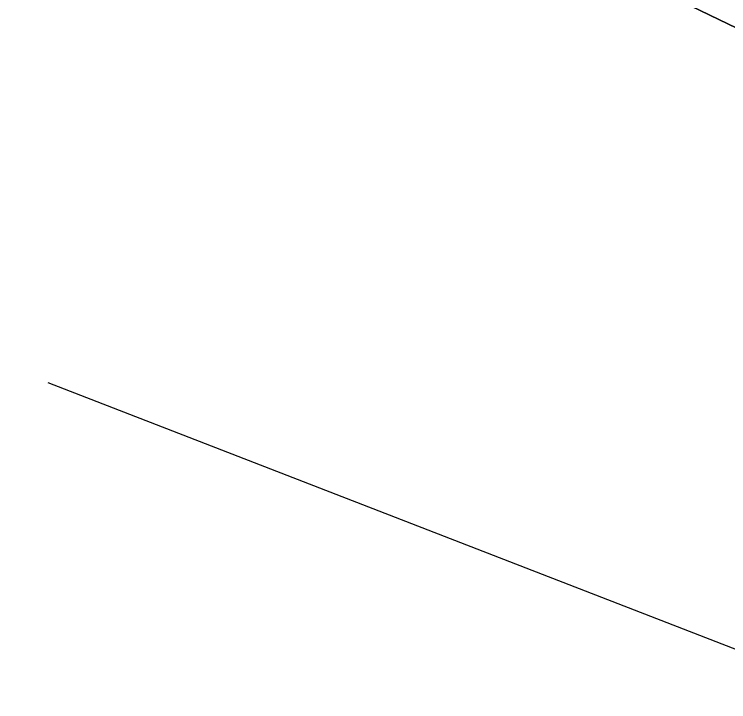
# Model space of a CAD drawing. Header units: metres. Extents: x -2743 to 126, y 13385 to 13916.
# Drawn here: x -1889.675 to -1888.957, y 13637.797 to 13638.488 of the extents above; entities that cross this region are included whole.
import ezdxf

# ---------------------------------------------------------------- set-up
doc = ezdxf.new("R2010")
doc.units = ezdxf.units.M
doc.layers.add('link-улица Берзарина_Покрытия — Новые$0$ДВ_ПП_Тип6_У_ТР_3м за счет Газона', color=7, linetype='Continuous')
doc.layers.add('output[1-12]_3_ДЖКХ-24_03233up$0$Кабель электрический', color=7, linetype='Continuous')

msp = doc.modelspace()

# ---------------------------------------------------------------- linework, layer by layer
at = {"layer": 'link-улица Берзарина_Покрытия — Новые$0$ДВ_ПП_Тип6_У_ТР_3м за счет Газона'}
for points in [[(-1900.11885, 13645.69637), (-1900.52471, 13644.67785), (-1900.03178, 13644.40754), (-1898.33026, 13643.47575), (-1896.41424, 13642.42649), (-1894.73347, 13641.50606), (-1893.6738, 13640.92576), (-1891.55448, 13639.76517), (-1889.74088, 13638.85685), (-1886.82903, 13637.44911), (-1886.37725, 13638.50499), (-1889.84024, 13640.24979), (-1893.28502, 13642.03004), (-1896.71131, 13643.84562), (-1900.11885, 13645.69637)], [(-1889.74088, 13638.85685), (-1891.55448, 13639.76517), (-1893.6738, 13640.92576), (-1894.73347, 13641.50606), (-1896.41424, 13642.42649), (-1898.33026, 13643.47575), (-1900.03178, 13644.40754), (-1900.52471, 13644.67785), (-1901.05133, 13643.35626), (-1897.65649, 13641.51575), (-1894.24319, 13639.70991), (-1890.8117, 13637.93888), (-1887.36229, 13636.20279), (-1886.82903, 13637.44911), (-1889.74088, 13638.85685)]]:
    msp.add_lwpolyline(points, close=True, dxfattribs=at)
at = {"layer": 'output[1-12]_3_ДЖКХ-24_03233up$0$Кабель электрический'}
msp.add_lwpolyline([(-1887.99852, 13637.48031), (-1889.64045, 13638.11738)], dxfattribs=at)

doc.saveas('drawing.dxf')
